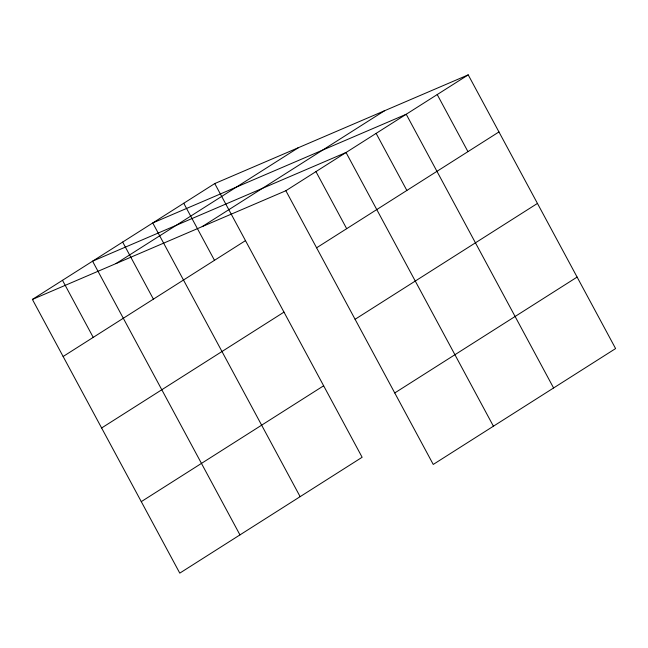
<?xml version="1.0" encoding="UTF-8"?>
<svg xmlns="http://www.w3.org/2000/svg" width="648" height="648" viewBox="0 0 648 648"><rect width="100%" height="100%" fill="white"/><g stroke="black" fill="none" stroke-linecap="round" stroke-linejoin="round"><path stroke-width="0.97" d="M32.4 299.425L214.755 183.562L468.221 74.868L615.6 348.575L433.245 464.438L285.865 190.731L32.4 299.425L179.78 573.132L362.135 457.269L214.755 183.562M116.041 263.558L298.404 147.695M202.225 226.598L384.58 110.735M285.865 190.731L468.221 74.868M63.131 356.497L245.487 240.627M316.597 247.803L498.952 131.941M101.623 427.98L283.986 312.117M355.088 319.294L537.443 203.432M141.28 501.641L323.644 385.779M394.745 392.955L577.109 277.085M437.222 94.568L467.953 151.64M553.595 387.974L406.223 114.267L152.758 222.953L300.129 496.66M376.132 133.383L406.863 190.455M493.42 426.206L346.04 152.499L92.575 261.185L239.954 534.892M315.957 171.615L346.68 228.687M183.757 203.253L214.488 260.326M122.666 242.069L153.398 299.141M62.492 280.309L93.223 337.373"/></g></svg>
